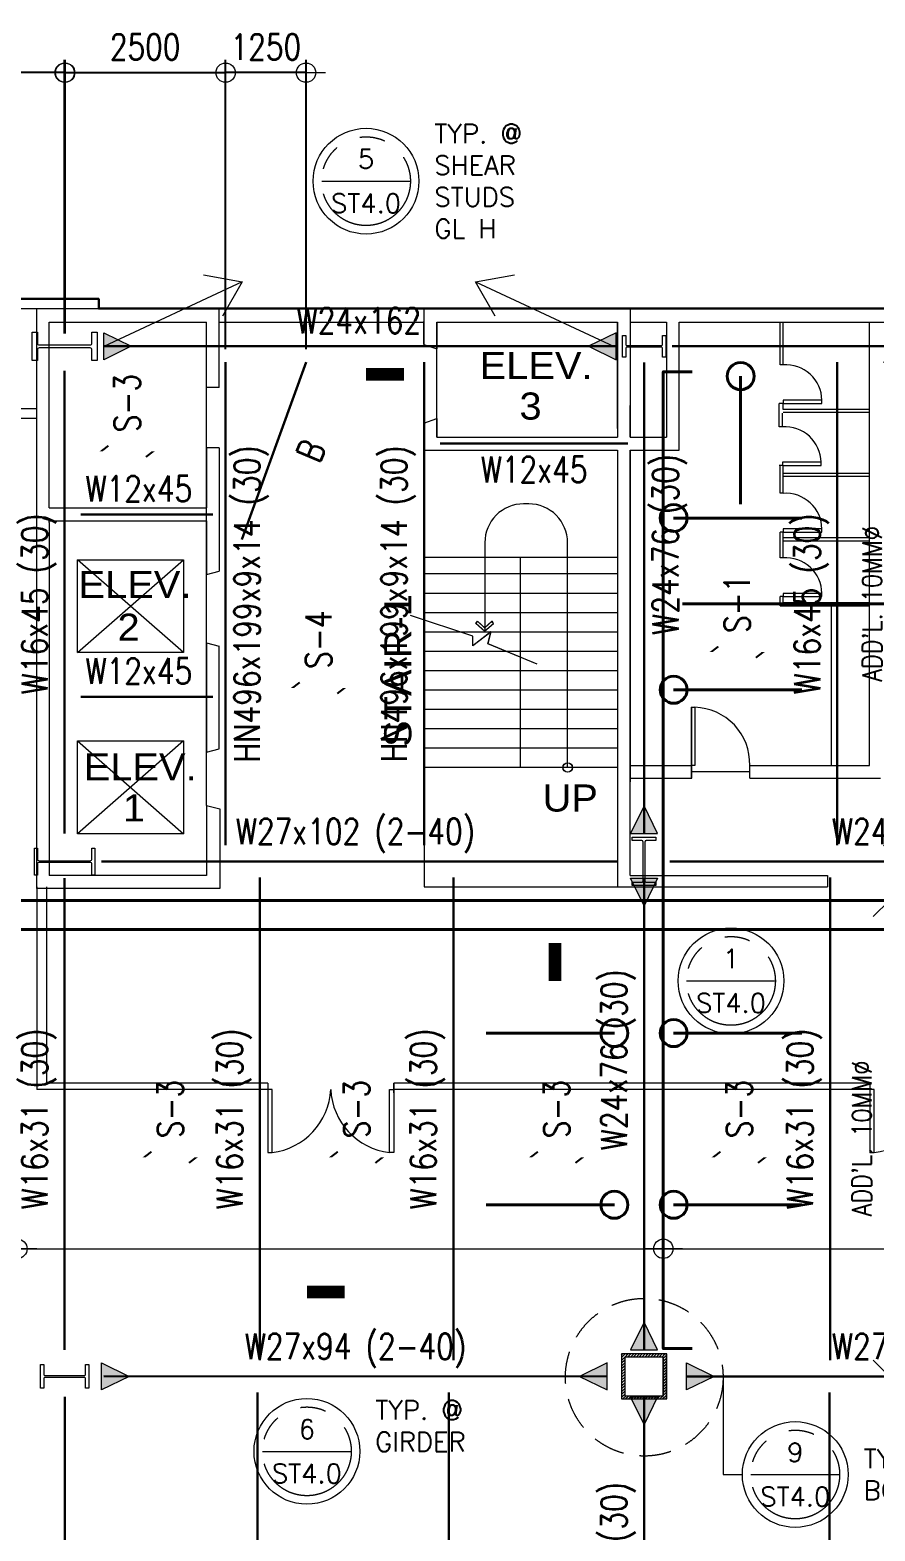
# Model space of a CAD drawing. Header units: millimetres. Extents: x 1324560 to 1569037, y -14989 to 176590.
# Drawn here: x 1375980 to 1389106, y 36115 to 59429 of the extents above; entities that cross this region are included whole.
import ezdxf
from ezdxf.enums import TextEntityAlignment as Align

# ---------------------------------------------------------------- set-up
doc = ezdxf.new("R2010")
doc.units = ezdxf.units.MM
doc.header["$MEASUREMENT"] = 0
doc.linetypes.add('DASHED', pattern=[0.75, 0.5, -0.25])
doc.linetypes.add('PHANTOM2', pattern=[1.25, 0.625, -0.125, 0.125, -0.125, 0.125, -0.125])
doc.layers.get('0').update_dxf_attribs({"lineweight": 0})
for name, color, linetype, lineweight in [('A_ARCHITECTURAL BACKGROUND', 251, 'Continuous', 5), ('HATCH', 8, 'Continuous', 5), ('S-ANNO-DIMS', 252, 'Continuous', 5), ('S-ANNO-MARK', 2, 'Continuous', 9), ('S-ANNO-NPLT', 7, 'Continuous', 9), ('S-Anno-Symb', 143, 'PHANTOM2', 15), ('S-Anno-Text', 52, 'Continuous', 15), ('S-BEAM', 5, 'Continuous', 30), ('S-BRACE', 2, 'Continuous', 9), ('S-BRACING', 1, 'Continuous', 18), ('S-COLS', 2, 'Continuous', 20), ('S-CONN', 1, 'Continuous', 9), ('S_COL', 2, 'Continuous', 20), ('S_DRB', 4, 'Continuous', 40), ('S_SLAB EDGE', 2, 'Continuous', 30), ('SPOT DET.', 1, 'Continuous', 20)]:
    doc.layers.add(name, color=color, linetype=linetype, lineweight=lineweight)
doc.styles.add('1', font='simplex.shx', dxfattribs={"width": 0.85, "height": 300})
doc.styles.add('ARIALNW', font='ARIALN.TTF')
doc.styles.add('MMTX$0$ESMX$0$X-OPTA1D', font='x-opta1d')
doc.styles.add('ROMANSX', font='ROMANS.shx', dxfattribs={"height": 0.09375})
doc.styles.add('SIMPLEX', font='SIMPLEX.shx', dxfattribs={"width": 0.8, "height": 400})
doc.dimstyles.new('DIM 200', dxfattribs={"dimtxt": 0.36, "dimasz": 0.2, "dimexe": 0.1, "dimexo": 0, "dimgap": 0.08, "dimtad": 1, "dimlfac": 2, "dimrnd": 0.005, "dimzin": 1, "dimdsep": 46, "dimtxsty": 'ARIALNW', "dimcen": 0.09, "dimclrd": 6, "dimclre": 6, "dimclrt": 13, "dimadec": 0, "dimazin": 0, "dimtfac": 1, "dimtofl": 0, "dimtmove": 2, "dimatfit": 3, "dimfxl": 1, "dimtolj": 1, "dimtzin": 0, "dimarcsym": 0})
doc.dimstyles.new('DIM_100', dxfattribs={"dimtxt": 400, "dimasz": 2, "dimexe": 100, "dimexo": 250, "dimgap": 250, "dimtad": 1, "dimdec": 0, "dimrnd": 1, "dimzin": 1, "dimdsep": 46, "dimtxsty": '1', "dimblk1": 'ESCADIM_ARW', "dimblk2": 'ESCADIM_ARW', "dimsah": 1, "dimcen": 50, "dimclrd": 256, "dimclre": 256, "dimclrt": 52, "dimazin": 0, "dimtfac": 1, "dimtdec": 0, "dimtofl": 0, "dimtmove": 0, "dimatfit": 3, "dimldrblk": 'ESCADIM_ARW', "dimfxl": 1, "dimtolj": 1, "dimtzin": 0, "dimarcsym": 0})
doc.dimstyles.new('DIM_200', dxfattribs={"dimtxt": 400, "dimasz": 2, "dimexe": 200, "dimexo": 200, "dimgap": 200, "dimtad": 1, "dimdec": 0, "dimrnd": 1, "dimzin": 1, "dimdsep": 46, "dimtxsty": 'SIMPLEX', "dimblk1": 'ESCADIM_ARW', "dimblk2": 'ESCADIM_ARW', "dimsah": 1, "dimcen": 50, "dimclrd": 251, "dimclre": 251, "dimclrt": 52, "dimazin": 0, "dimtfac": 1, "dimtdec": 0, "dimtofl": 0, "dimtmove": 0, "dimatfit": 3, "dimldrblk": 'ESCADIM_ARW', "dimfxl": 1, "dimtolj": 1, "dimtzin": 0, "dimarcsym": 0})
doc.dimstyles.new('ESCA', dxfattribs={"dimtxt": 300, "dimasz": 1, "dimexe": 100, "dimexo": 100, "dimgap": 100, "dimtad": 1, "dimdec": 0, "dimrnd": 1, "dimdsep": 46, "dimtxsty": '1', "dimblk1": 'ESCADIM_ARW', "dimblk2": 'ESCADIM_ARW', "dimsah": 1, "dimcen": 50, "dimclrd": 256, "dimclre": 256, "dimclrt": 52, "dimadec": 0, "dimazin": 0, "dimtfac": 1, "dimtdec": 0, "dimtofl": 0, "dimtmove": 0, "dimatfit": 3, "dimldrblk": 'ESCADIM_ARW', "dimfxl": 1, "dimtolj": 1, "dimtzin": 0, "dimarcsym": 0})

# ---------------------------------------------------------------- blocks, each defined once
blk = doc.blocks.new('5F COLUMN LAYOUT')
at = {"layer": 'HATCH', "ltscale": 0.05}
h = blk.add_hatch(dxfattribs=at)
h.set_pattern_fill('ANSI31', color=256, scale=250, style=0)
h.set_pattern_definition([(45, (-1351672.38, 17920.017), (-22.0970869, 22.0970869), [])])
h.paths.add_polyline_path([(34702, 39701), (35302, 39701), (35302, 40301), (34702, 40301)], flags=16)
h.paths.add_polyline_path([(34652, 39651), (35352, 39651), (35352, 40351), (34652, 40351)])
at = {"layer": 'S-COLS', "ltscale": 0.5, "elevation": 0}
for points in [[(34652, 39651), (35352, 39651), (35352, 40351), (34652, 40351)], [(34702, 39701), (35302, 39701), (35302, 40301), (34702, 40301)]]:
    blk.add_lwpolyline(points, close=True, dxfattribs=at)
at = {"layer": 'S_COL', "ltscale": 0.05}
for points in [[(26506, 56000), (26506, 55779), (26424, 55779), (26424, 55948, 0.414214), (26395, 55977), (25605, 55977, 0.414214), (25576, 55948), (25576, 55779), (25494, 55779), (25494, 56221), (25576, 56221), (25576, 56052, 0.414214), (25605, 56023), (26395, 56023, 0.414214), (26424, 56052), (26424, 56221), (26506, 56221), (26506, 56000)], [(35337, 56000), (35337, 55832), (35289, 55832), (35289, 55966, 0.414214), (35268, 55987), (34736, 55987, 0.414214), (34716, 55966), (34716, 55832), (34668, 55832), (34668, 56167), (34716, 56167), (34716, 56033, 0.414214), (34736, 56013), (35268, 56013, 0.414214), (35289, 56033), (35289, 56167), (35337, 56167), (35337, 56000)], [(25529, 47997), (25529, 48208), (25576, 48208), (25576, 48039, 0.414214), (25605, 48010), (26395, 48010, 0.414214), (26424, 48039), (26424, 48208), (26471, 48208), (26471, 47786), (26424, 47786), (26424, 47955, 0.414214), (26395, 47984), (25605, 47984, 0.414214), (25576, 47955), (25576, 47786), (25529, 47786), (25529, 47997)], [(25624, 40000), (25624, 40183), (25677, 40183), (25677, 40033, 0.414214), (25695, 40015), (26305, 40015, 0.414214), (26323, 40033), (26323, 40183), (26376, 40183), (26376, 39817), (26323, 39817), (26323, 39967, 0.414214), (26305, 39985), (25695, 39985, 0.414214), (25677, 39967), (25677, 39817), (25624, 39817), (25624, 40000)]]:
    blk.add_lwpolyline(points, format="xyb", dxfattribs=at)
at = {"layer": 'S_COL', "ltscale": 0.05, "elevation": 0}
blk.add_lwpolyline([(35000, 47624), (34817, 47624), (34817, 47677), (34967, 47677, 0.414214), (34985, 47695), (34985, 48305, 0.414214), (34967, 48323), (34817, 48323), (34817, 48376), (35183, 48376), (35183, 48323), (35033, 48323, 0.414214), (35015, 48305), (35015, 47695, 0.414214), (35033, 47677), (35183, 47677), (35183, 47624), (35000, 47624)], format="xyb", dxfattribs=at)
blk = doc.blocks.new('Bubble')
at = {"layer": 'S-ANNO-NPLT'}
blk.add_circle((0, 0), 0.2608, dxfattribs=at)
at = {"layer": 'S-Anno-Symb', "color": 0}
blk.add_line((-0.2188, 0), (0.2188, 0), dxfattribs=at)
blk.add_circle((0, 0), 0.2188, dxfattribs=at)
at = {"layer": 'S-Anno-Symb', "style": 'ROMANSX'}
for tag, p in [('1', (0, 0.1094)), ('S1', (0, -0.1094))]:
    blk.add_attdef(tag, text='', height=0.0937, dxfattribs=at).set_placement(p, align=Align.MIDDLE_CENTER)
at = {"layer": 'S-Anno-Symb', "style": 'ROMANSX', "width": 1.018385, "flags": 8}
blk.add_attdef('LONG', text='', height=0.0937, dxfattribs=at).set_placement((-0.1796, -0.1249), (0.1796, -0.1249), align=Align.FIT)
blk = doc.blocks.new('4F COLUMN LAYOUT')
at = {"layer": 'HATCH', "ltscale": 0.05}
h = blk.add_hatch(dxfattribs=at)
h.set_pattern_fill('ANSI31', color=256, scale=250, style=0)
h.set_pattern_definition([(45, (-1146892.262, 18523.98), (-22.0970869, 22.0970869), [])])
h.paths.add_polyline_path([(34700, 39700), (35300, 39700), (35300, 40300), (34700, 40300)], flags=16)
h.paths.add_polyline_path([(34650, 39650), (35350, 39650), (35350, 40350), (34650, 40350)])
at = {"layer": 'S-COLS', "ltscale": 0.5, "elevation": 0}
for points in [[(34650, 39650), (35350, 39650), (35350, 40350), (34650, 40350)], [(34700, 39700), (35300, 39700), (35300, 40300), (34700, 40300)]]:
    blk.add_lwpolyline(points, close=True, dxfattribs=at)
at = {"layer": 'S_COL', "ltscale": 0.05}
for points in [[(26506, 56000), (26506, 55779), (26424, 55779), (26424, 55948, 0.414214), (26395, 55977), (25605, 55977, 0.414214), (25576, 55948), (25576, 55779), (25494, 55779), (25494, 56221), (25576, 56221), (25576, 56052, 0.414214), (25605, 56023), (26395, 56023, 0.414214), (26424, 56052), (26424, 56221), (26506, 56221), (26506, 56000)], [(35337, 56000), (35337, 55832), (35289, 55832), (35289, 55966, 0.414214), (35268, 55987), (34736, 55987, 0.414214), (34716, 55966), (34716, 55832), (34668, 55832), (34668, 56167), (34716, 56167), (34716, 56033, 0.414214), (34736, 56013), (35268, 56013, 0.414214), (35289, 56033), (35289, 56167), (35337, 56167), (35337, 56000)], [(25529, 47997), (25529, 48208), (25576, 48208), (25576, 48039, 0.414214), (25605, 48010), (26395, 48010, 0.414214), (26424, 48039), (26424, 48208), (26471, 48208), (26471, 47786), (26424, 47786), (26424, 47955, 0.414214), (26395, 47984), (25605, 47984, 0.414214), (25576, 47955), (25576, 47786), (25529, 47786), (25529, 47997)], [(25624, 40000), (25624, 40183), (25677, 40183), (25677, 40033, 0.414214), (25695, 40015), (26305, 40015, 0.414214), (26323, 40033), (26323, 40183), (26376, 40183), (26376, 39817), (26323, 39817), (26323, 39967, 0.414214), (26305, 39985), (25695, 39985, 0.414214), (25677, 39967), (25677, 39817), (25624, 39817), (25624, 40000)]]:
    blk.add_lwpolyline(points, format="xyb", dxfattribs=at)
at = {"layer": 'S_COL', "ltscale": 0.05, "elevation": 0}
blk.add_lwpolyline([(35000, 47624), (34817, 47624), (34817, 47677), (34967, 47677, 0.414214), (34985, 47695), (34985, 48305, 0.414214), (34967, 48323), (34817, 48323), (34817, 48376), (35183, 48376), (35183, 48323), (35033, 48323, 0.414214), (35015, 48305), (35015, 47695, 0.414214), (35033, 47677), (35183, 47677), (35183, 47624), (35000, 47624)], format="xyb", dxfattribs=at)
blk = doc.blocks.new('ESCADIM_ARW')
at = {"color": 7}
blk.add_line((-150, 0), (150, 0), dxfattribs=at)
blk.add_circle((0, 0), 75, dxfattribs=at)
blk = doc.blocks.new('*D11')
at = {"layer": 'Defpoints', "color": 0, "ltscale": 0.05, "transparency": 16777216}
for p in [(1373526, 58767), (1376526, 54517, 0), (1373526, 54270)]:
    blk.add_point(p, dxfattribs=at)
at = {"layer": 'S-ANNO-DIMS', "color": 251, "lineweight": -2, "ltscale": 0.05, "transparency": 16777216}
for p, q in [((1373526, 54470), (1373526, 58967)), ((1376524, 58767), (1373528, 58767)), ((1376526, 54717), (1376526, 58967))]:
    blk.add_line(p, q, dxfattribs=at)
at = {"layer": 'S-ANNO-DIMS', "color": 251, "lineweight": -2, "ltscale": 0.05, "transparency": 16777216, "xscale": 2, "yscale": 2, "zscale": 2, "rotation": 180}
blk.add_blockref('ESCADIM_ARW', (1373526, 58767), dxfattribs=at)
at = {"layer": 'S-ANNO-DIMS', "color": 251, "lineweight": -2, "ltscale": 0.05, "transparency": 16777216, "xscale": 2, "yscale": 2, "zscale": 2}
blk.add_blockref('ESCADIM_ARW', (1376526, 58767), dxfattribs=at)
at = {"layer": 'S-ANNO-DIMS', "color": 52, "ltscale": 0.05, "transparency": 16777216, "insert": (1375026, 59167), "char_height": 400, "attachment_point": 5, "style": 'SIMPLEX'}
blk.add_mtext('\\A1;{\\W0.8;3000}', dxfattribs=at)
blk = doc.blocks.new('*D13')
at = {"layer": 'Defpoints', "color": 0, "ltscale": 0.05, "transparency": 16777216}
for p in [(1379018, 58767, 0), (1376518, 54517, 0), (1379018, 54270, 0)]:
    blk.add_point(p, dxfattribs=at)
at = {"layer": 'S-ANNO-DIMS', "color": 251, "lineweight": -2, "ltscale": 0.05, "transparency": 16777216}
for p, q in [((1376518, 54717, 0), (1376518, 58967, 0)), ((1376520, 58767, 0), (1379016, 58767, 0)), ((1379018, 54470, 0), (1379018, 58967, 0))]:
    blk.add_line(p, q, dxfattribs=at)
at = {"layer": 'S-ANNO-DIMS', "color": 251, "lineweight": -2, "ltscale": 0.05, "transparency": 16777216, "xscale": 2, "yscale": 2, "zscale": 2, "rotation": 180}
blk.add_blockref('ESCADIM_ARW', (1376518, 58767, 0), dxfattribs=at)
at = {"layer": 'S-ANNO-DIMS', "color": 251, "lineweight": -2, "ltscale": 0.05, "transparency": 16777216, "xscale": 2, "yscale": 2, "zscale": 2}
blk.add_blockref('ESCADIM_ARW', (1379018, 58767, 0), dxfattribs=at)
at = {"layer": 'S-ANNO-DIMS', "color": 52, "ltscale": 0.05, "transparency": 16777216, "insert": (1377768, 59167, 0), "char_height": 400, "attachment_point": 5, "style": 'SIMPLEX'}
blk.add_mtext('\\A1;{\\W0.8;2500}', dxfattribs=at)
blk = doc.blocks.new('*D14')
at = {"layer": 'Defpoints', "color": 0, "ltscale": 0.05, "transparency": 16777216}
for p in [(1379018, 58767, 0), (1379018, 54270, 0), (1380268, 54270, 0)]:
    blk.add_point(p, dxfattribs=at)
at = {"layer": 'S-ANNO-DIMS', "color": 251, "lineweight": -2, "ltscale": 0.05, "transparency": 16777216}
for p, q in [((1379018, 54470, 0), (1379018, 58967, 0)), ((1380266, 58767, 0), (1379020, 58767, 0)), ((1380268, 54470, 0), (1380268, 58967, 0))]:
    blk.add_line(p, q, dxfattribs=at)
at = {"layer": 'S-ANNO-DIMS', "color": 251, "lineweight": -2, "ltscale": 0.05, "transparency": 16777216, "xscale": 2, "yscale": 2, "zscale": 2, "rotation": 180}
blk.add_blockref('ESCADIM_ARW', (1379018, 58767, 0), dxfattribs=at)
at = {"layer": 'S-ANNO-DIMS', "color": 251, "lineweight": -2, "ltscale": 0.05, "transparency": 16777216, "xscale": 2, "yscale": 2, "zscale": 2}
blk.add_blockref('ESCADIM_ARW', (1380268, 58767, 0), dxfattribs=at)
at = {"layer": 'S-ANNO-DIMS', "color": 52, "ltscale": 0.05, "transparency": 16777216, "insert": (1379643, 59167, 0), "char_height": 400, "attachment_point": 5, "style": 'SIMPLEX'}
blk.add_mtext('\\A1;{\\W0.8;1250}', dxfattribs=at)
blk = doc.blocks.new('5F PLAN')
at = {"layer": 'A_ARCHITECTURAL BACKGROUND', "ltscale": 10}
for p, q in [((11064, 56585, 0), (26529, 56585, 0)), ((25567, 47580, 0), (25567, 56585, 0)), ((28402, 55361, 0), (28402, 56585, 0)), ((28402, 55361, 0), (28402, 56585, 0)), ((34786, 56585, 0), (34786, 54588, 0)), ((25761, 56377, 0), (28110, 56377, 0)), ((25761, 56377, 0), (28110, 56377, 0)), ((25761, 56377, 0), (28202, 56377, 0)), ((25761, 53489, 0), (25761, 56377, 0)), ((28202, 55361, 0), (28202, 56377, 0)), ((34586, 56377, 0), (34586, 54588, 0)), ((34586, 54725, 0), (34586, 56377, 0)), ((34586, 56377, 0), (34586, 54725, 0)), ((34586, 54725, 0), (34586, 56377, 0)), ((34586, 54725, 0), (34586, 56377, 0)), ((34586, 54725, 0), (34586, 56377, 0)), ((34586, 54725, 0), (34586, 56377, 0)), ((34586, 56377, 0), (34586, 54842, 0)), ((34586, 54842, 0), (34586, 56377, 0)), ((34586, 54842, 0), (34586, 56377, 0)), ((35348, 56377, 0), (35348, 54588, 0)), ((35548, 54388, 0), (35548, 56377, 0)), ((35548, 54388, 0), (35548, 56377, 0)), ((37113, 55712, 0), (37113, 56380, 0)), ((37163, 55712, 0), (37163, 56380, 0)), ((37163, 55712, 0), (37163, 56380, 0)), ((37163, 55712, 0), (37163, 56380, 0)), ((38504, 49490, 0), (38504, 56380, 0)), ((37163, 55712, 0), (37113, 55712, 0)), ((37163, 55712, 0), (37113, 55712, 0)), ((37163, 55712, 0), (37113, 55712, 0)), ((28402, 55361, 0), (28202, 55361, 0)), ((34786, 54588, 0), (34786, 55078, 0)), ((37101, 54749, 0), (37101, 55111, 0)), ((37163, 55111, 0), (37101, 55111, 0)), ((37764, 55161, 0), (37163, 55161, 0)), ((37163, 55161, 0), (37163, 55111, 0)), ((37163, 55020, 0), (37163, 55111, 0)), ((37163, 55111, 0), (37764, 55111, 0)), ((37764, 55111, 0), (37764, 55161, 0)), ((34786, 54878, 0), (34786, 54588, 0)), ((34786, 54588, 0), (34786, 54878, 0)), ((34786, 54878, 0), (34786, 54588, 0)), ((34786, 54588, 0), (34786, 54878, 0)), ((34786, 54588, 0), (34786, 54878, 0)), ((34786, 54588, 0), (34786, 54878, 0)), ((34786, 54588, 0), (34786, 54878, 0)), ((34786, 54878, 0), (34786, 54588, 0)), ((34786, 54588, 0), (34786, 54878, 0)), ((34786, 54848, 0), (34786, 54588, 0)), ((34786, 54848, 0), (34786, 54588, 0)), ((34786, 54848, 0), (34786, 54588, 0)), ((37151, 54749, 0), (37151, 54962, 0)), ((38504, 55020, 0), (37163, 55020, 0)), ((38504, 55019, 0), (37163, 55019, 0)), ((38504, 55019, 0), (37163, 55019, 0)), ((38504, 54969, 0), (37163, 54969, 0)), ((38504, 54969, 0), (37163, 54969, 0)), ((38504, 54969, 0), (37163, 54969, 0)), ((34786, 54730, 0), (34786, 54588, 0)), ((34786, 54730, 0), (34786, 54588, 0)), ((37151, 54749, 0), (37101, 54749, 0)), ((28202, 54424, 0), (28202, 53489, 0)), ((28402, 54424, 0), (28202, 54424, 0)), ((28402, 54424, 0), (28402, 53514, 0)), ((28402, 54424, 0), (28402, 52509, 0)), ((31583, 54524, 0), (31583, 49457, 0)), ((34586, 54388, 0), (34586, 47606, 0)), ((34786, 54388, 0), (34786, 49236, 0)), ((34786, 54388, 0), (34786, 49236, 0)), ((34786, 54388, 0), (34786, 49236, 0)), ((34786, 54388, 0), (34786, 49236, 0)), ((34786, 54388, 0), (34786, 49236, 0)), ((34786, 54388, 0), (34786, 49236, 0)), ((34786, 47778, 0), (34786, 54388, 0)), ((34786, 54388, 0), (34786, 53700, 0)), ((34786, 53700, 0), (34786, 54388, 0)), ((34786, 53700, 0), (34786, 54388, 0)), ((34786, 54217, 0), (34786, 54388, 0)), ((34786, 54217, 0), (34786, 54388, 0)), ((34786, 54217, 0), (34786, 54388, 0)), ((34786, 54217, 0), (34786, 54388, 0)), ((34786, 54217, 0), (34786, 54388, 0)), ((34786, 54334, 0), (34786, 54388, 0)), ((34786, 54334, 0), (34786, 54388, 0)), ((34786, 54334, 0), (34786, 54388, 0)), ((37151, 54148, 0), (37101, 54148, 0)), ((37151, 54148, 0), (37101, 54148, 0)), ((37113, 53716, 0), (37113, 54148, 0)), ((37753, 54198, 0), (37151, 54198, 0)), ((37151, 54198, 0), (37151, 54148, 0)), ((37151, 54148, 0), (37753, 54148, 0)), ((37163, 53716, 0), (37163, 54148, 0)), ((37163, 53716, 0), (37163, 54148, 0)), ((37163, 53716, 0), (37163, 54148, 0)), ((37753, 54148, 0), (37753, 54198, 0)), ((38504, 54026, 0), (37163, 54026, 0)), ((38504, 54026, 0), (37163, 54026, 0)), ((38504, 53976, 0), (37163, 53976, 0)), ((38504, 53976, 0), (37163, 53976, 0)), ((37163, 53716, 0), (37113, 53716, 0)), ((37163, 53716, 0), (37113, 53716, 0)), ((37163, 53716, 0), (37113, 53716, 0)), ((25761, 53489, 0), (28202, 53489, 0)), ((25761, 53489, 0), (28202, 53489, 0)), ((25761, 53489, 0), (28202, 53489, 0)), ((25761, 53489, 0), (28202, 53489, 0)), ((25659, 53325, 0), (25859, 53274, 0)), ((25761, 53286, 0), (25761, 53311, 0)), ((25761, 53289, 0), (28202, 53289, 0)), ((25761, 53263, 0), (25761, 53289, 0)), ((25761, 53289, 0), (28202, 53289, 0)), ((25761, 53263, 0), (25761, 47781, 0)), ((28202, 53289, 0), (28202, 52457, 0)), ((37764, 53165, 0), (37163, 53165, 0)), ((37163, 53165, 0), (37163, 53115, 0)), ((37764, 53115, 0), (37764, 53165, 0)), ((37113, 52714, 0), (37113, 53115, 0)), ((37163, 53115, 0), (37113, 53115, 0)), ((37163, 53024, 0), (37163, 53115, 0)), ((37163, 53115, 0), (37764, 53115, 0)), ((38504, 53024, 0), (37163, 53024, 0)), ((37163, 52714, 0), (37163, 53023, 0)), ((38504, 53023, 0), (37163, 53023, 0)), ((38504, 53023, 0), (37163, 53023, 0)), ((38504, 52974, 0), (37163, 52974, 0)), ((37163, 52714, 0), (37163, 52973, 0)), ((38504, 52973, 0), (37163, 52973, 0)), ((37163, 52714, 0), (37163, 52973, 0)), ((38504, 52973, 0), (37163, 52973, 0)), ((34586, 52720, 0), (31580, 52720, 0)), ((33083, 49457, 0), (33083, 52720, 0)), ((37163, 52714, 0), (37113, 52714, 0)), ((37163, 52714, 0), (37113, 52714, 0)), ((37163, 52714, 0), (37113, 52714, 0)), ((28202, 52457, 0), (28402, 52509, 0)), ((28202, 52457, 0), (28402, 52509, 0)), ((34586, 52463, 0), (31580, 52463, 0)), ((34586, 52162, 0), (31580, 52162, 0)), ((37113, 51969, 0), (37113, 52112, 0)), ((37163, 52112, 0), (37113, 52112, 0)), ((37764, 52162, 0), (37163, 52162, 0)), ((37163, 52162, 0), (37163, 52112, 0)), ((37163, 52021, 0), (37163, 52112, 0)), ((37163, 52112, 0), (37764, 52112, 0)), ((37163, 52020, 0), (38504, 52020, 0)), ((37764, 52112, 0), (37764, 52162, 0)), ((34586, 51862, 0), (31580, 51862, 0)), ((37113, 51969, 0), (38504, 51969, 0)), ((37914, 49490, 0), (37914, 51969, 0)), ((34586, 51561, 0), (31580, 51561, 0)), ((28202, 51395, 0), (28402, 51344, 0)), ((28202, 51395, 0), (28402, 51344, 0)), ((28202, 51395, 0), (28202, 49697, 0)), ((28402, 49748, 0), (28402, 51344, 0)), ((28402, 49748, 0), (28402, 51344, 0)), ((34586, 51260, 0), (31580, 51260, 0)), ((34586, 50960, 0), (31580, 50960, 0)), ((34586, 50659, 0), (31580, 50659, 0)), ((35735, 50392, 0), (35785, 50392, 0)), ((35740, 49490, 0), (35740, 50392, 0)), ((35744, 49490, 0), (35744, 50392, 0)), ((35790, 50392, 0), (35790, 49490, 0)), ((34586, 50358, 0), (31580, 50358, 0)), ((34586, 50058, 0), (31580, 50058, 0)), ((28202, 49697, 0), (28402, 49748, 0)), ((28202, 49697, 0), (28402, 49748, 0)), ((34586, 49757, 0), (31580, 49757, 0)), ((34786, 49740, 0), (34786, 49740, 0)), ((34786, 49540, 0), (34786, 49740, 0)), ((34786, 49540, 0), (34786, 49740, 0)), ((34586, 49457, 0), (31583, 49457, 0)), ((34786, 49540, 0), (34786, 49540, 0)), ((34786, 49490, 0), (35744, 49490, 0)), ((35740, 49289, 0), (35740, 49490, 0)), ((35740, 49289, 0), (35740, 49490, 0)), ((35790, 49490, 0), (35740, 49490, 0)), ((35744, 49289, 0), (35744, 49490, 0)), ((35744, 49289, 0), (35744, 49490, 0)), ((36642, 49490, 0), (38504, 49490, 0)), ((36642, 49289, 0), (36642, 49490, 0)), ((36642, 49289, 0), (36642, 49490, 0)), ((34786, 49289, 0), (35744, 49289, 0)), ((36642, 49389, 0), (35740, 49389, 0)), ((36642, 49289, 0), (38672, 49289, 0)), ((28204, 48869, 0), (28411, 48816, 0)), ((28204, 48869, 0), (28411, 48816, 0)), ((28204, 48869, 0), (28204, 47781, 0)), ((28411, 48816, 0), (28411, 47580, 0)), ((25567, 47606, 0), (25567, 44453, 0)), ((28411, 47580, 0), (25567, 47580, 0)), ((25717, 47606, 0), (25717, 44553, 0)), ((28204, 47781, 0), (25761, 47781, 0)), ((34786, 47778, 0), (37852, 47778, 0)), ((34995, 47778, 0), (37852, 47778, 0)), ((37852, 47778, 0), (37852, 47606, 0)), ((29157, 44553, 0), (25717, 44553, 0)), ((29157, 44553, 0), (29157, 44403, 0)), ((38510, 44553, 0), (31111, 44553, 0)), ((38510, 44553, 0), (31111, 44553, 0)), ((31111, 44403, 0), (31111, 44553, 0)), ((31111, 44553, 0), (31111, 44403, 0)), ((38510, 44553, 0), (38510, 44403, 0)), ((29157, 44453, 0), (25567, 44453, 0)), ((29157, 44453, 0), (29157, 43476, 0)), ((29222, 44453, 0), (29157, 44453, 0)), ((29222, 43476, 0), (29222, 44453, 0)), ((31046, 43476, 0), (31046, 44453, 0)), ((31046, 44453, 0), (31111, 44453, 0)), ((38510, 44453, 0), (31111, 44453, 0)), ((38510, 44453, 0), (31111, 44453, 0)), ((31111, 44453, 0), (31111, 43476, 0)), ((38510, 44453, 0), (38510, 43476, 0)), ((38575, 44453, 0), (38510, 44453, 0)), ((38575, 43476, 0), (38575, 44453, 0)), ((29157, 43476, 0), (29222, 43476, 0)), ((31111, 43476, 0), (31046, 43476, 0)), ((38510, 43476, 0), (38575, 43476, 0))]:
    blk.add_line(p, q, dxfattribs=at)
at = {"layer": 'A_ARCHITECTURAL BACKGROUND', "linetype": 'ByBlock', "ltscale": 0.5}
for p, q in [((31580, 56585, 0), (31580, 56030, 0)), ((31580, 56559, 0), (31580, 56030, 0)), ((28402, 56377, 0), (31580, 56377, 0)), ((31580, 56030, 0), (31580, 56385, 0)), ((31580, 56385, 0), (31580, 56030, 0)), ((31580, 56030, 0), (31580, 56385, 0)), ((31580, 56385, 0), (31580, 56030, 0)), ((31783, 56377, 0), (34586, 56377, 0)), ((31783, 56358, 0), (31783, 55959, 0)), ((34786, 56377, 0), (35348, 56377, 0)), ((35548, 56377, 0), (44371, 56377, 0)), ((31580, 56030, 0), (31783, 55959, 0)), ((31580, 56030, 0), (31783, 55959, 0)), ((31580, 54807, 0), (31783, 54877, 0)), ((31580, 54807, 0), (31783, 54877, 0)), ((31580, 54807, 0), (31580, 54388, 0)), ((31580, 54807, 0), (31580, 54388, 0)), ((31783, 54877, 0), (31783, 54588, 0)), ((31783, 54877, 0), (31783, 54588, 0)), ((31783, 54588, 0), (34586, 54588, 0)), ((31783, 54588, 0), (34586, 54588, 0)), ((31783, 54588, 0), (34586, 54588, 0)), ((31783, 54588, 0), (34586, 54588, 0)), ((34786, 54588, 0), (35348, 54588, 0)), ((34786, 54588, 0), (35348, 54588, 0)), ((34786, 54588, 0), (35348, 54588, 0)), ((34786, 54588, 0), (35348, 54588, 0)), ((31580, 54388, 0), (34586, 54388, 0)), ((31580, 54388, 0), (34586, 54388, 0)), ((31583, 54388, 0), (34586, 54388, 0)), ((31583, 54388, 0), (34586, 54388, 0)), ((34786, 54388, 0), (35348, 54388, 0)), ((34786, 54388, 0), (35348, 54388, 0)), ((34786, 54388, 0), (35348, 54388, 0)), ((34786, 54388, 0), (35548, 54388, 0))]:
    blk.add_line(p, q, dxfattribs=at)
at = {"layer": 'A_ARCHITECTURAL BACKGROUND', "ltscale": 0.5}
for p, q in [((31783, 54588, 0), (31783, 56377, 0)), ((28204, 48869, 0), (28204, 55361, 0)), ((25248, 55032, 0), (25567, 55032, 0)), ((25248, 54881, 0), (25567, 54881, 0)), ((27844, 51242, 0), (26201, 52685, 0)), ((26201, 51242, 0), (27844, 52685, 0)), ((26201, 49871, 0), (27844, 48428, 0)), ((27844, 49871, 0), (26201, 48428, 0)), ((31583, 49457, 0), (31583, 47606, 0)), ((31583, 47606, 0), (37852, 47606, 0))]:
    blk.add_line(p, q, dxfattribs=at)
at = {"layer": 'A_ARCHITECTURAL BACKGROUND', "linetype": 'ByBlock', "lineweight": 13, "ltscale": 0.5}
for p, q in [((32342, 51498, 0), (31373, 51817, 0)), ((32619, 51566, 0), (32339, 51349, 0)), ((32623, 51566, 0), (32342, 51349, 0)), ((32573, 51376, 0), (32619, 51566, 0)), ((32577, 51376, 0), (32623, 51566, 0)), ((32339, 51349, 0), (32342, 51498, 0)), ((33338, 51061, 0), (32573, 51376, 0)), ((33341, 51061, 0), (32577, 51376, 0)), ((36642, 49389, 0), (35740, 49389, 0))]:
    blk.add_line(p, q, dxfattribs=at)
at = {"layer": 'A_ARCHITECTURAL BACKGROUND', "linetype": 'ByBlock', "lineweight": 13, "ltscale": 0.5, "elevation": 0}
blk.add_lwpolyline([(33812, 49457), (33812, 52951, 0.414214), (33210, 53552), (33128, 53552, 0.414214), (32527, 52951), (32527, 51577)], format="xyb", dxfattribs=at)
at = {"layer": 'A_ARCHITECTURAL BACKGROUND', "ltscale": 0.5, "elevation": 0}
for points in [[(26201, 52685), (27844, 52685), (27844, 51242), (26201, 51242)], [(27844, 48428), (26201, 48428), (26201, 49871), (27844, 49871)]]:
    blk.add_lwpolyline(points, close=True, dxfattribs=at)
at = {"layer": 'A_ARCHITECTURAL BACKGROUND', "linetype": 'ByBlock', "lineweight": 13, "ltscale": 0.5, "elevation": 0}
for points in [[(32524, 51577), (32387, 51696), (32412, 51729), (32524, 51627)], [(32527, 51577), (32390, 51696), (32415, 51729), (32527, 51627)], [(32524, 51577), (32660, 51696), (32635, 51729), (32524, 51627)], [(32527, 51577), (32663, 51696), (32639, 51729), (32527, 51627)]]:
    blk.add_lwpolyline(points, dxfattribs=at)
at = {"layer": 'A_ARCHITECTURAL BACKGROUND', "linetype": 'ByBlock', "lineweight": 13, "ltscale": 0.5}
for centre in [(33812, 49457, 0), (33815, 49457, 0)]:
    blk.add_circle(centre, 74, dxfattribs=at)
at = {"layer": 'A_ARCHITECTURAL BACKGROUND', "ltscale": 10}
for centre in [(37200, 55149, 0), (37188, 54186, 0), (37200, 53153, 0), (37200, 52151, 0)]:
    blk.add_arc(centre, 564, 1.2058, 93.7733, dxfattribs=at)
at = {"layer": 'A_ARCHITECTURAL BACKGROUND', "linetype": 'ByBlock', "lineweight": 13, "ltscale": 0.5}
for centre, radius, start, end in [((35768, 49518, 0), 874, 358.1709, 88.556), ((29099, 44505, 0), 1036, 276.8071, 357.1428), ((31168, 44505, 0), 1036, 182.8572, 263.1929), ((38452, 44505, 0), 1036, 276.8071, 357.1428)]:
    blk.add_arc(centre, radius, start, end, dxfattribs=at)
at = {"layer": 'S_SLAB EDGE', "ltscale": 0.05, "elevation": 0}
blk.add_lwpolyline([(5532, 15385), (6433, 30677), (7428, 32054), (6433, 33428), (5532, 48715), (7385, 48715), (7385, 53192), (8863, 53192), (8863, 55255), (10917, 55255), (10917, 56736), (26529, 56736), (26529, 56585), (44567, 56585), (44567, 56048), (46550, 56048), (46550, 39580), (44717, 39580), (44717, 10909)], dxfattribs=at)
at = {"layer": 'A_ARCHITECTURAL BACKGROUND', "style": 'MMTX$0$ESMX$0$X-OPTA1D', "text_generation_flag": 6, "width": 1.1}
for s, height, p in [('ELEV.', 420.9, (32446, 55491, 0)), ('3', 421, (33065, 54861, 0)), ('ELEV.', 420.9, (26215, 52090, 0)), ('2', 421, (26821, 51426, 0)), ('ELEV.', 420.9, (26295, 49257, 0)), ('UP', 420.9, (33424, 48773, 0)), ('1', 421, (26903, 48619, 0))]:
    blk.add_text(s, height=height, rotation=180, dxfattribs=at).set_placement(p)
at = {"layer": 'A_ARCHITECTURAL BACKGROUND', "style": 'MMTX$0$ESMX$0$X-OPTA1D', "width": 1.1}
blk.add_text('STAIR-1', height=420.9, rotation=90, dxfattribs=at).set_placement((31385, 49776, 0))
blk = doc.blocks.new('_Open90')
at = {"color": 0, "linetype": 'ByBlock', "lineweight": -2}
for p, q in [((-0.5, 0.5), (0, 0)), ((0, 0), (-1, 0)), ((0, 0), (-0.5, -0.5))]:
    blk.add_line(p, q, dxfattribs=at)
blk = doc.blocks.new('*D43')
at = {"lineweight": -2, "ltscale": 0.5, "transparency": 16777216}
blk.add_line((38812, 46895), (38812, 40501), dxfattribs=at)
at = {"layer": 'Defpoints', "color": 0, "ltscale": 0.5, "transparency": 16777216}
for p in [(38812, 47395, 0), (38812, 40001, 0), (38812, 40001)]:
    blk.add_point(p, dxfattribs=at)
at = {"lineweight": -2, "ltscale": 0.5, "transparency": 16777216, "xscale": 500, "yscale": 500, "zscale": 500}
for p, rotation in [((38812, 47395), 90), ((38812, 40001), 270)]:
    blk.add_blockref('_Open90', p, dxfattribs=dict(at, rotation=rotation))
at = {"color": 52, "ltscale": 0.5, "transparency": 16777216, "char_height": 300, "attachment_point": 5, "rotation": 90, "style": '1'}
for s, insert in [("\\A1;ADD'L. 10MM%%C", (38383, 43698)), ('\\A1;@300MM O.C. ', (39212, 43698))]:
    blk.add_mtext(s, dxfattribs=dict(at, insert=insert))
blk = doc.blocks.new('*D45')
at = {"lineweight": -2, "ltscale": 0.5, "transparency": 16777216}
blk.add_line((38970, 55501), (38970, 48501), dxfattribs=at)
at = {"layer": 'Defpoints', "color": 0, "ltscale": 0.5, "transparency": 16777216}
for p in [(38970, 56001, 0), (38970, 48001, 0), (38970, 48001)]:
    blk.add_point(p, dxfattribs=at)
at = {"lineweight": -2, "ltscale": 0.5, "transparency": 16777216, "xscale": 500, "yscale": 500, "zscale": 500}
for p, rotation in [((38970, 56001), 90), ((38970, 48001), 270)]:
    blk.add_blockref('_Open90', p, dxfattribs=dict(at, rotation=rotation))
at = {"color": 52, "ltscale": 0.5, "transparency": 16777216, "char_height": 300, "attachment_point": 5, "rotation": 90, "style": '1'}
for s, insert in [("\\A1;ADD'L. 10MM%%C", (38542, 52001)), ('\\A1;@300MM O.C. ', (39370, 52001))]:
    blk.add_mtext(s, dxfattribs=dict(at, insert=insert))
blk = doc.blocks.new('5F PLAN2')
at = {"layer": 'S-CONN'}
for points in [[(1377124, 54306), (1377553, 54516), (1377124, 54727)], [(1385084, 54306), (1384655, 54516), (1385084, 54727)], [(1385307, 46947), (1385518, 47376), (1385728, 46947)], [(1385307, 46254), (1385518, 45825), (1385728, 46254)], [(1385307, 38931), (1385518, 39360), (1385728, 38931)], [(1377090, 38305), (1377519, 38515), (1377090, 38726)], [(1384945, 38305), (1384516, 38516), (1384945, 38726)], [(1386178, 38305), (1386607, 38516), (1386178, 38726)], [(1385308, 38196), (1385519, 37767), (1385729, 38196)]]:
    blk.add_hatch(color=256, dxfattribs=at).paths.add_polyline_path(points)
at = {"layer": 'S-BEAM'}
for p, q in [((1385084, 54516, 0), (1377124, 54517, 0)), ((1385953, 54516, 0), (1393912, 54517, 0)), ((1376518, 46947, 0), (1376518, 54136, 0)), ((1379018, 46766, 0), (1379018, 54270, 0)), ((1380268, 54269, 0), (1379268, 51515, 0)), ((1382101, 46766, 0), (1382101, 54270, 0)), ((1385518, 46947, 0), (1385518, 54266, 0)), ((1388519, 46766, 0), (1388519, 54270, 0)), ((1385268, 53005, 0), (1382351, 53005, 0)), ((1378818, 51906, 0), (1376768, 51906, 0)), ((1378818, 49073, 0), (1376768, 49073, 0)), ((1385118, 46516, 0), (1377089, 46516, 0)), ((1385918, 46516, 0), (1394212, 46517, 0)), ((1376518, 46254, 0), (1376518, 38931, 0)), ((1379550, 46266, 0), (1379550, 38767, 0)), ((1382556, 46266, 0), (1382556, 38766, 0)), ((1385518, 46254, 0), (1385518, 38931, 0)), ((1388409, 46266, 0), (1388409, 38766, 0)), ((1384945, 38516, 0), (1377124, 38517, 0)), ((1386178, 38516, 0), (1394137, 38516, 0)), ((1379515, 38267, 0), (1379515, 30767, 0)), ((1382487, 38266, 0), (1382487, 30767, 0)), ((1388401, 38266, 0), (1388401, 30766, 0)), ((1376519, 30898, 0), (1376519, 38196, 0)), ((1385519, 30898, 0), (1385519, 38196, 0))]:
    blk.add_line(p, q, dxfattribs=at)
at = {"layer": 'S-CONN', "color": 1, "elevation": 0}
for points in [[(1377124, 54727), (1377553, 54516), (1377124, 54306), (1377124, 54728)], [(1385084, 54727), (1384655, 54516), (1385084, 54306), (1385084, 54728)], [(1385728, 46947), (1385518, 47376), (1385307, 46947), (1385729, 46947)], [(1385728, 46254), (1385518, 45825), (1385307, 46254), (1385729, 46254)], [(1385728, 38931), (1385518, 39360), (1385307, 38931), (1385729, 38931)], [(1377090, 38726), (1377519, 38515), (1377090, 38305), (1377090, 38727)], [(1384945, 38726), (1384516, 38516), (1384945, 38305), (1384945, 38727)], [(1386178, 38726), (1386607, 38516), (1386178, 38305), (1386178, 38727)], [(1385729, 38196), (1385519, 37767), (1385308, 38196), (1385730, 38196)]]:
    blk.add_lwpolyline(points, dxfattribs=at)
at = {"layer": 'S-BRACE', "ltscale": 0.5}
for points in [[(1379275, 55516, 0), (1377124, 54514, 0)], [(1382902, 55517, 0), (1385053, 54515, 0)]]:
    blk.add_leader(points, dimstyle='DIM 200', override={"dimasz": 500, "dimtad": 0, "dimclrd": 2, "dimldrblk": 'Open90', "dimfxl": 0.18}, dxfattribs=at)
blk = doc.blocks.new("ADD' L BARS")
at = {"layer": 'S_DRB'}
blk.add_line((36500.5, 53548.4, 0), (36500.5, 55538, 0), dxfattribs=at)
at = {"layer": 'S_DRB', "color": 4}
blk.add_line((43019.6, 52000.8, 0), (35600, 52000.8, 0), dxfattribs=at)
at = {"layer": 'S_DRB', "color": 4, "elevation": 0}
for points in [[(35750, 40432.8), (35300, 40432.8), (35300, 55606.9), (35750, 55606.9)], [(46351.2, 46894.5), (46351.2, 47394.5), (6014.4, 47394.5), (6014.4, 46894.5)], [(46001.2, 46444.5), (46001.2, 46944.5), (17250, 46944.5), (17250, 46444.5)]]:
    blk.add_lwpolyline(points, dxfattribs=at)
at = {"layer": 'S_DRB'}
blk.add_circle((36500.5, 55538, 0), 210.4, dxfattribs=at)
at = {"ltscale": 0.5}
for base, p1, p2, picture, middle in [((38970.3, 48000.5, 0), (38970.3, 56001.1, 0), (38970.3, 48000.5, 0), '*D45', (38970.3, 52000.8, 0)), ((38811.8, 40001.4, 0), (38811.8, 47394.5, 0), (38811.8, 40001.4, 0), '*D43', (38811.8, 43697.9, 0))]:
    dim = blk.add_linear_dim(base=base, p1=p1, p2=p2, angle=270, text="ADD'L. 10MM%%C\\X@300MM O.C. ", dimstyle='DIM_100', override={"dimasz": 500, "dimexo": 100, "dimblk1": 'Open90', "dimblk2": 'Open90', "dimse1": 1, "dimse2": 1}, dxfattribs=at)
    dim.commit()
    dim.dimension.update_dxf_attribs({"geometry": picture, "text_midpoint": middle})
at = {"layer": 'S-ANNO-DIMS', "color": 4}
for points in [[(25267.1, 41983, 0), (47743.9, 41983, 0)], [(35300, 41983, 0), (47743.9, 41983, 0)]]:
    blk.add_leader(points, dimstyle='ESCA', override={"dimasz": 2, "dimtad": 0, "dimfxl": 0.0625}, dxfattribs=at)

msp = doc.modelspace()

# ---------------------------------------------------------------- linework, layer by layer
at = {"layer": 'S-ANNO-MARK'}
msp.add_lwpolyline([(1377196.96092, 52971.65514, 29.99952, 29.99952, 0), (1377083.91659, 52884.654, 0, 0, 0), (1377893.49414, 52884.654, 29.99952, 29.99952, 0), (1377780.44981, 52797.65287, 0, 0, 0)], format="xyseb", dxfattribs=at)
for points, elevation in [([(1386671.97317, 49853.0284, 29.99952, 29.99952, 0), (1386558.92884, 49766.02726, 0, 0, 0), (1387368.50639, 49766.02726, 29.99952, 29.99952, 0), (1387255.46206, 49679.02613, 0, 0, 0)], 0.00002), ([(1380169.31877, 49296.09154, 29.99952, 29.99952, 0), (1380056.27444, 49209.09041, 0, 0, 0), (1380865.85199, 49209.09041, 29.99952, 29.99952, 0), (1380752.80766, 49122.08927, 0, 0, 0)], 0.00001), ([(1377865.95969, 42005.98357, 29.99952, 29.99952, 0), (1377752.91536, 41918.98244, 0, 0, 0), (1378562.49291, 41918.98244, 29.99952, 29.99952, 0), (1378449.44858, 41831.9813, 0, 0, 0)], 0.00001), ([(1380761.21733, 42006.18714, 29.99952, 29.99952, 0), (1380648.173, 41919.18601, 0, 0, 0), (1381457.75056, 41919.18601, 29.99952, 29.99952, 0), (1381344.70623, 41832.18487, 0, 0, 0)], 0), ([(1383869.01588, 42005.98357, 29.99952, 29.99952, 0), (1383755.97155, 41918.98244, 0, 0, 0), (1384565.54911, 41918.98244, 29.99952, 29.99952, 0), (1384452.50478, 41831.9813, 0, 0, 0)], 0.00001), ([(1386705.30635, 42005.98357, 29.99952, 29.99952, 0), (1386592.26202, 41918.98244, 0, 0, 0), (1387401.83957, 41918.98244, 29.99952, 29.99952, 0), (1387288.79525, 41831.9813, 0, 0, 0)], 0.00002)]:
    msp.add_lwpolyline(points, format="xyseb", dxfattribs=dict(at, elevation=elevation))
at = {"layer": 'S-ANNO-NPLT'}
for centre in [(1386869.21555, 44658.91975, 0), (1380281.16209, 37351.51695, 0.00001), (1387867.6832, 36991.94301, -0.00002)]:
    msp.add_circle(centre, 821.36597, dxfattribs=at)
at = {"layer": 'S-Anno-Symb', "linetype": 'ByBlock'}
for points, elevation in [([(1381199.88271, 56260.00024, 0, 0, 0), (1381199.88271, 54082.80684, 196.07256, 196.07256, 0), (1381788.10039, 54082.80684, 0, 0, 0)], 0.00001), ([(1386047.84958, 44658.91975, 0, 0, 0), (1384136.99461, 44658.91975, 196.07256, 196.07256, 0), (1384136.99461, 45247.13743, 0, 0, 0)], 0), ([(1380281.16209, 38172.88292, 0, 0, 0), (1380281.16209, 39828.39108, 196.07256, 196.07256, 0), (1380869.37977, 39828.39108, 0, 0, 0)], 0.00001)]:
    msp.add_lwpolyline(points, format="xyseb", dxfattribs=dict(at, elevation=elevation))
at = {"layer": 'S-BRACING', "ltscale": 1000, "elevation": -0.00002}
msp.add_lwpolyline([(1386746.31723, 38503.05109), (1386746.31723, 36991.94301), (1387046.31723, 36991.94301)], dxfattribs=at)
at = {"layer": 'S_DRB'}
for p, q in [((1387968.14977, 51848.55615, 0.00001), (1385978.51678, 51848.55615, 0.00001)), ((1387968.14977, 49181.88949, 0.00001), (1385978.51678, 49181.88949, 0.00001)), ((1383068.14977, 43848.55615, 0.00001), (1385057.78275, 43848.55615, 0.00001)), ((1387968.14977, 43848.55615, 0.00001), (1385978.51678, 43848.55615, 0.00001)), ((1383068.14977, 41181.88949, 0.00001), (1385057.78275, 41181.88949, 0.00001)), ((1387968.14977, 41181.88949, 0.00001), (1385978.51678, 41181.88949, 0.00001))]:
    msp.add_line(p, q, dxfattribs=at)
at = {"layer": 'S_DRB', "color": 4, "elevation": -0.00001}
msp.add_lwpolyline([(1396869.39368, 45409.73131), (1396869.39368, 45909.73131), (1356532.58514, 45909.73131), (1356532.58514, 45409.73131)], dxfattribs=at)
at = {"layer": 'S_DRB'}
for centre in [(1385978.51678, 51848.55615, 0.00001), (1385978.51678, 49181.88949, 0.00001), (1385057.78275, 43848.55615, 0.00001), (1385978.51678, 43848.55615, 0.00001), (1385057.78275, 41181.88949, 0.00001), (1385978.51678, 41181.88949, 0.00001)]:
    msp.add_circle(centre, 210.36702, dxfattribs=at)
at = {"layer": 'SPOT DET.', "linetype": 'DASHED', "ltscale": 1000}
msp.add_circle((1385521.78871, 38503.05109, -0.00002), 1224.52852, dxfattribs=at)

# ---------------------------------------------------------------- block references
at = {"layer": 'A_ARCHITECTURAL BACKGROUND'}
msp.add_blockref('5F PLAN', (1350518.14977, -1483.14886, 0), dxfattribs=at)
at = {"layer": 'S-Anno-Symb', "xscale": 3149.760000000242, "yscale": 3149.760000000242, "zscale": 3149.760000000242}
for p, values in [((1381199.88271, 57081.36622, 0.00001), {'1': '5', 'S1': 'ST4.0'}), ((1386869.21555, 44658.91975, 0), {'1': '1', 'S1': 'ST4.0'}), ((1380281.16209, 37351.51695, 0.00001), {'1': '6', 'S1': 'ST4.0'}), ((1387867.6832, 36991.94301, -0.00002), {'1': '9', 'S1': 'ST4.0'})]:
    msp.add_blockref('Bubble', p, dxfattribs=at).add_auto_attribs(values)
at = {"layer": 'S-Anno-Text'}
for name in ['5F COLUMN LAYOUT', '4F COLUMN LAYOUT']:
    msp.add_blockref(name, (1350518.14977, -1484.77718, 0.00001), dxfattribs=at)
at = {"layer": 'S-BRACE'}
for name, p in [('5F PLAN2', (0, 0)), ("ADD' L BARS", (1350518.14977, -1484.77718, 0.00001))]:
    msp.add_blockref(name, p, dxfattribs=at)

# ---------------------------------------------------------------- texts
at = {"layer": 'S-ANNO-DIMS', "color": 52, "char_height": 400, "attachment_point": 5, "style": 'SIMPLEX'}
for s, insert in [('\\A1;{\\W0.8;W24x162}', (1381087.41373, 54915.15276, 0.00001)), ('\\A1;{\\W0.8;W12x45}', (1383809.63697, 52602.94065, 0.00002)), ('\\A1;{\\W0.8;W12x45}', (1377669.57601, 52304.04608, 0.00002)), ('\\A1;{\\W0.8;W12x45}', (1377669.57601, 49471.62374, 0.00002)), ('\\A1;{\\W0.8;W27x102 (2-40)}', (1381034.76992, 46915.31295, 0.00001)), ('\\A1;{\\W0.8;W24x76 (2-40)}', (1390157.63798, 46915.34136, 0.00001)), ('\\A1;{\\W0.8;W27x94 (2-40)}', (1381034.76992, 38914.98106, 0)), ('\\A1;{\\W0.8;W27x94 (2-40)}', (1390157.63798, 38915.00947, -0.00001))]:
    msp.add_mtext(s, dxfattribs=dict(at, insert=insert))
for s, insert, rotation in [('\\A1;\\pxqc;S-3', (1377488.70537, 53634.654), 90), ('\\A1;{\\W0.8;HN496x199x9x14 (30)}', (1379418.14977, 50517.94202, 0.00001), 90), ('\\A1;{\\W0.8;B}', (1380341.79728, 52893.07395, 0), 67.388414698), ('\\A1;{\\W0.8;HN496x199x9x14 (30)}', (1381701.12418, 50518.16512, 0), 90), ('\\A1;{\\W0.8;W24x76 (30)}', (1385918.14977, 51440.53935, 0.00002), 90), ('\\A1;{\\W0.8;W16x45 (30)}', (1376118.14977, 50518.16512, 0.00001), 90), ('\\A1;{\\W0.8;W16x45 (30)}', (1388119.14977, 50516.3137, 0.00004), 90), ('\\A1;\\pxqc;{\\W0.8;S-1}', (1386963.71761, 50516.02726, 0.00002), 90), ('\\A1;\\pxqc;S-4', (1380461.06322, 49959.09041, 0.00001), 90), ('\\A1;{\\W0.8;W24x76 (30)}', (1385118.14977, 43435.56637, 0.00001), 90), ('\\A1;{\\W0.8;W16x31 (30)}', (1376118.14977, 42515.89636, 0.00001), 90), ('\\A1;{\\W0.8;W16x31 (30)}', (1379149.81793, 42515.89636, 0), 90), ('\\A1;{\\W0.8;W16x31 (30)}', (1382156.10563, 42515.89636, 0), 90), ('\\A1;{\\W0.8;W16x31 (30)}', (1388009.28546, 42515.89636, 0), 90), ('\\A1;\\pxqc;S-3', (1378157.70414, 42668.98244, 0.00001), 90), ('\\A1;\\pxqc;S-3', (1381052.96178, 42669.18601, 0), 90), ('\\A1;\\pxqc;S-3', (1384160.76033, 42668.98244, 0.00001), 90), ('\\A1;\\pxqc;S-3', (1386997.0508, 42668.98244, 0.00002), 90), ('\\A1;{\\W0.8;W24x76 (30)}', (1385118.14977, 35471.96505, 0.00002), 90)]:
    msp.add_mtext(s, dxfattribs=dict(at, insert=insert, rotation=rotation))
at = {"layer": 'S-Anno-Symb', "char_height": 295.29, "attachment_point": 4, "style": 'ROMANSX'}
for s, insert, width in [('TYP. @ SHEAR STUDS\\PGL H', (1382261.02868, 57081.36622, 0.00001), 2141.8646421), ('TYP. @ \\PGIRDER', (1381342.30807, 37745.57695, 0.00001), 6780.3427625), ('TYP. @\\PBOX COLUMN', (1388928.82918, 36991.94301, -0.00002), 6780.3427625)]:
    msp.add_mtext(s, dxfattribs=dict(at, insert=insert, width=width))

# ---------------------------------------------------------------- dimensions: what is measured, and where the dimension line sits
at = {"layer": 'S-ANNO-DIMS', "ltscale": 0.05}
dim = msp.add_linear_dim(base=(1373525.60992, 58766.85113, -0.00004), p1=(1376525.60992, 54516.85113, -0.00004), p2=(1373525.60992, 54270.12097, -0.00004), angle=180, text='{\\W0.8;<>}', dimstyle='DIM_200', dxfattribs=at)
dim.commit()
dim.dimension.update_dxf_attribs({"geometry": '*D11', "text_midpoint": (1375025.60992, 59166.85113, -0.00004)})
dim = msp.add_linear_dim(base=(1379018.14977, 58766.85114, 0), p1=(1376518.14977, 54516.85114, 0), p2=(1379018.14977, 54270.12098, 0), text='{\\W0.8;<>}', dimstyle='DIM_200', dxfattribs=at)
dim.commit()
dim.dimension.update_dxf_attribs({"geometry": '*D13', "text_midpoint": (1377768.14977, 59166.85114, 0)})
dim = msp.add_linear_dim(base=(1379018.14977, 58766.85114, 0), p1=(1380268.14977, 54270.25748, 0), p2=(1379018.14977, 54270.12098, 0), angle=180, text='{\\W0.8;<>}', dimstyle='DIM_200', dxfattribs=at)
dim.commit()
dim.dimension.update_dxf_attribs({"geometry": '*D14', "text_midpoint": (1379643.14977, 58766.85114, 0), "dimtype": 160})

doc.saveas('drawing.dxf')
